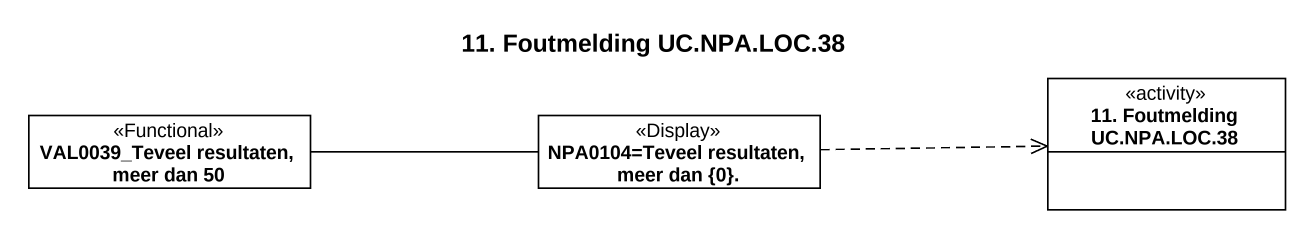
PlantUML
@startuml
title 11. Foutmelding UC.NPA.LOC.38
hide circle
hide empty members
class "11. Foutmelding UC.NPA.LOC.38" as c11_Foutmelding_UC_NPA_LOC_38 <<activity>>
class "VAL0039_Teveel resultaten, meer dan 50" as VAL0039_Teveel_resultaten <<Functional>>
class "NPA0104=Teveel resultaten, meer dan {0}." as NPA0104_Teveel_resultaten <<Display>>
VAL0039_Teveel_resultaten -right- NPA0104_Teveel_resultaten
NPA0104_Teveel_resultaten .right.> c11_Foutmelding_UC_NPA_LOC_38
@enduml
